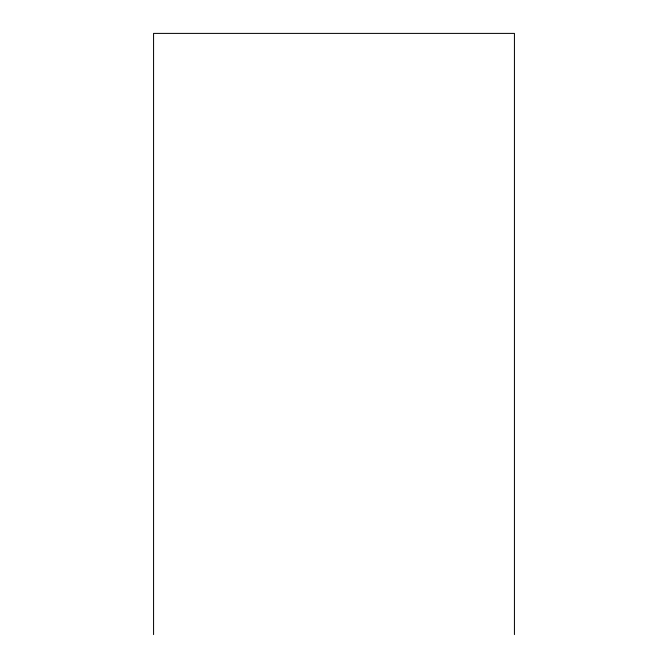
<?xml version="1.0" encoding="UTF-8"?>
<svg xmlns="http://www.w3.org/2000/svg" width="668" height="668" viewBox="0 0 668 668"><rect width="100%" height="100%" fill="white"/><g stroke="black" fill="none" stroke-linecap="round" stroke-linejoin="round"><path stroke-width="1" d="M514.435 634.6L514.435 33.4L153.565 33.4L153.565 634.6"/></g></svg>
